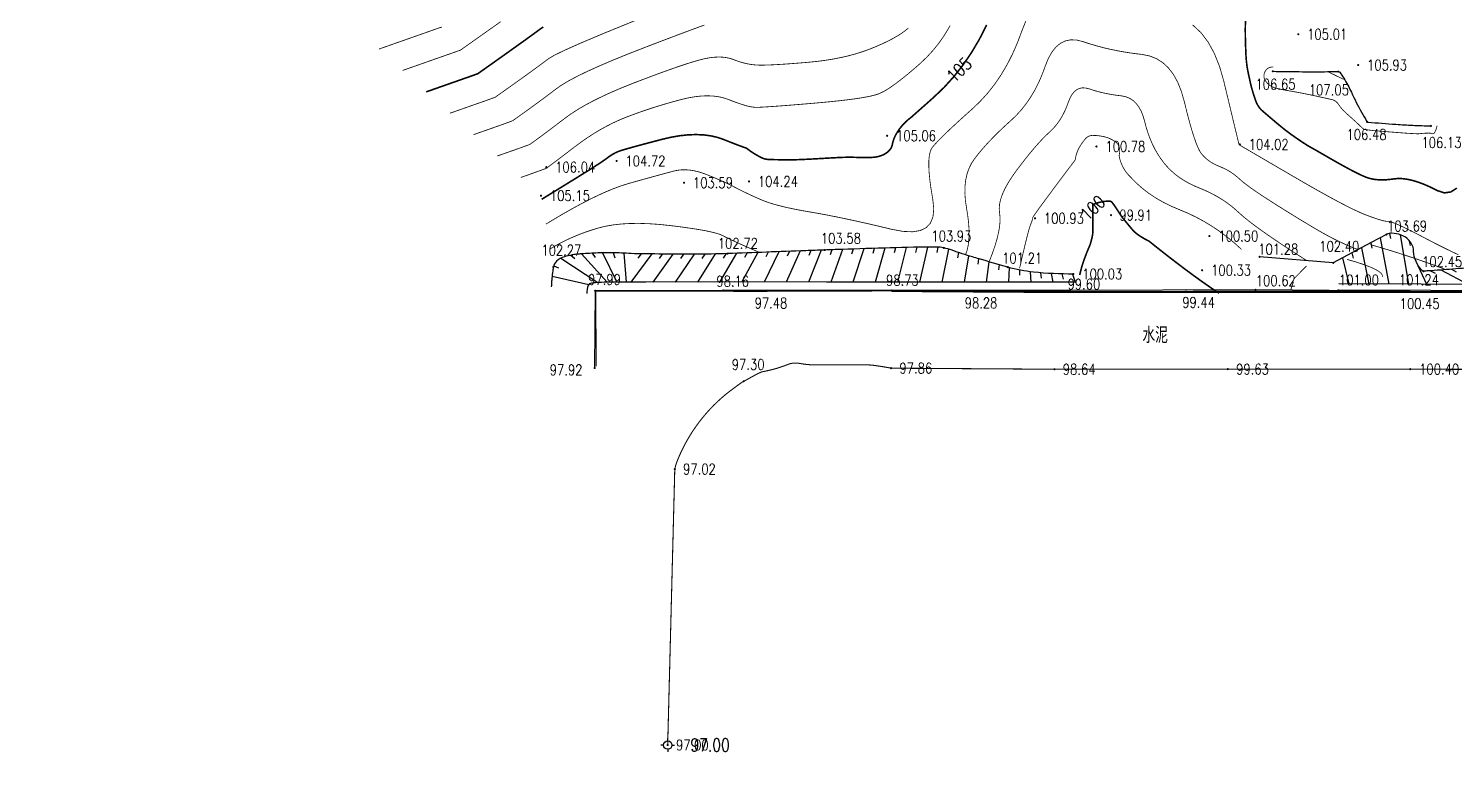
# Model space of a CAD drawing. Extents: x 532522 to 2902776, y -101917278 to 111238625.
# Drawn here: x 949887 to 1084330, y 2687381 to 2758334 of the extents above; entities that cross this region are included whole.
import ezdxf
from ezdxf.enums import TextEntityAlignment as Align

# ---------------------------------------------------------------- set-up
doc = ezdxf.new("R2010")
doc.units = 0
doc.header["$LTSCALE"] = 1000
doc.header["$MEASUREMENT"] = 0
doc.header["$PDMODE"] = 33
doc.header["$PDSIZE"] = 0.125
doc.layers.get('0').update_dxf_attribs({"linetype": 'CONTINUOUS'})
for name, color, linetype in [('-5', 7, 'CONTINUOUS'), ('Õ÷μØºìÏß', 20, 'CONTINUOUS'), ('新地形图', 7, 'CONTINUOUS')]:
    doc.layers.add(name, color=color, linetype=linetype)
doc.styles.add('HZ', font='rs', dxfattribs={"width": 0.8, "bigfont": 'hztxt'})
doc.linetypes.add('10421', pattern='A,2,[150,AAA.SHX,S=1,R=0,X=0,Y=1],1e-11', length=2)
doc.linetypes.add('10422', pattern='A,2,[150,AAA.SHX,S=1,R=0,X=0,Y=1],2,[177,AAA.SHX,S=1,R=0,X=0,Y=0.8],1e-09', length=4)
doc.linetypes.add('X4', pattern='A,0,-1e-09,[149,symbolx.shx,S=0.15,R=0,X=0,Y=0],-1.6', length=1.6)

# ---------------------------------------------------------------- blocks, each defined once
blk = doc.blocks.new('GC116')
for p, q in [((-0.8, 0), (-1.3, 0)), ((0, 0.8), (0, 1.3)), ((0.8, 0), (1.3, 0)), ((0, -0.8), (0, -1.3))]:
    blk.add_line(p, q)
blk.add_circle((0, 0), 0.8)
blk.add_point((0, 0))
blk = doc.blocks.new('GC200')
at = {"linetype": 'Continuous', "const_width": 0.2, "flags": 128}
blk.add_lwpolyline([(-0.1, 0, 1), (0.1, 0, 1)], format="xyb", close=True, dxfattribs=at)
blk = doc.blocks.new('A$C22E77CCE')
at = {"layer": '新地形图', "color": 53, "linetype": 'Continuous'}
for p, q in [((206229, 113214), (206317, 112722)), ((207213, 113092), (208026, 108419)), ((152651, 111632), (151442, 108624)), ((151651, 111597), (151457, 111136)), ((153650, 111667), (153472, 111200)), ((154650, 111700), (153537, 108624)), ((155649, 111733), (155487, 111260)), ((156649, 111765), (155632, 108623)), ((157648, 111798), (157502, 111320)), ((158647, 111830), (157728, 108622)), ((159647, 111862), (159517, 111379)), ((160647, 111887), (159823, 108620)), ((161647, 111904), (161532, 111417)), ((162646, 111914), (161918, 108619)), ((163646, 111915), (163545, 111425)), ((164628, 111737), (164013, 108618)), ((203564, 111846), (204270, 108433)), ((204446, 112318), (204542, 111827)), ((205328, 112790), (206148, 108426)), ((208052, 112568), (208159, 112080)), ((128089, 110868), (131582, 108569)), ((129044, 111156), (129423, 110830)), ((130035, 111283), (132470, 108608)), ((131034, 111336), (131318, 110925)), ((132032, 111383), (133359, 108625)), ((133032, 111384), (133167, 110903)), ((134032, 111345), (134248, 108614)), ((136658, 111274), (134680, 108612)), ((135658, 111288), (135356, 110889)), ((138658, 111255), (136775, 108616)), ((137658, 111263), (137363, 110859)), ((140658, 111248), (138871, 108619)), ((139658, 111250), (139372, 110840)), ((142657, 111270), (140966, 108622)), ((141657, 111253), (141382, 110836)), ((144656, 111336), (143061, 108625)), ((143657, 111299), (143395, 110873)), ((146655, 111410), (145156, 108627)), ((145656, 111373), (145410, 110937)), ((148653, 111484), (147251, 108626)), ((147654, 111447), (147426, 111002)), ((150652, 111559), (149347, 108625)), ((149653, 111522), (149441, 111069)), ((165573, 111412), (165483, 110920)), ((166524, 111101), (166109, 108617)), ((167482, 110814), (167409, 110320)), ((168443, 110538), (168204, 108616)), ((169404, 110264), (169358, 109766)), ((201801, 110902), (202393, 108440)), ((202683, 111374), (202791, 110886)), ((208707, 110604), (209717, 108413)), ((127269, 109176), (130735, 108392)), ((127416, 110164), (127874, 109964)), ((170366, 109990), (170299, 108614)), ((171339, 109760), (171342, 109260)), ((172326, 109598), (172394, 108614)), ((173321, 109497), (173389, 109001)), ((174318, 109427), (174490, 108614)), ((175317, 109388), (175454, 108907)), ((176317, 109378), (176585, 108613)), ((210073, 109687), (210523, 109469)), ((211071, 109760), (213658, 108399)), ((212068, 109835), (212502, 109588))]:
    blk.add_line(p, q, dxfattribs=at)
for points, const_width, elevation in [([(123523, 123826), (124113, 124244), (124683, 124652), (125233, 125049), (125764, 125436), (126275, 125812), (126766, 126177), (127237, 126532), (127688, 126876), (128201, 127231), (128856, 127620), (129654, 128044), (130595, 128501), (131678, 128992), (132904, 129517), (134273, 130076), (135784, 130669), (137284, 131245), (138619, 131753), (139787, 132193), (140791, 132565), (141628, 132870)], 75, 108000), ([(125153, 121598), (125462, 121819), (125802, 122065), (126173, 122337), (126574, 122635), (127005, 122958), (127468, 123307), (127961, 123682), (128484, 124082), (129058, 124496), (129702, 124911), (130416, 125328), (131201, 125746), (132056, 126165), (132980, 126586), (133975, 127008), (135041, 127431), (136101, 127836), (137083, 128203), (137985, 128533), (138807, 128824), (139551, 129078), (140215, 129294), (140799, 129472), (141305, 129612), (141760, 129719), (142196, 129794), (142612, 129839), (143008, 129853), (143384, 129837), (143740, 129790), (144076, 129712), (144392, 129604), (144698, 129487), (145003, 129386), (145308, 129299), (145611, 129227), (145913, 129170), (146215, 129128), (146516, 129100), (146816, 129088), (147150, 129087), (147552, 129096), (148022, 129115), (148561, 129144), (149168, 129182), (149843, 129230), (150586, 129287), (151398, 129355), (152230, 129438), (153034, 129542), (153810, 129668), (154558, 129816), (155277, 129985), (155969, 130176), (156633, 130389), (157268, 130623), (157868, 130868), (158425, 131114), (158940, 131359), (159412, 131606), (159840, 131852), (160227, 132099), (160570, 132346), (160870, 132594)], 75, 107000), ([(161179, 124214), (161440, 124447), (162273, 125187), (163232, 126039), (164224, 126986), (165152, 128009), (166017, 129109), (166819, 130286), (167558, 131540), (168234, 132870)], 150, 105000), ([(118633, 130508), (120065, 131521), (121326, 132414), (122416, 133187)], 75, 111000), ([(120263, 128281), (121414, 129095), (122445, 129827), (123355, 130474), (124145, 131039), (124813, 131520), (125362, 131917), (125789, 132231), (126096, 132462), (126432, 132680)], 150, 110000), ([(126283, 116427), (126870, 116788), (127434, 117135), (127973, 117467), (128488, 117785), (128979, 118089), (129445, 118377), (129888, 118651), (130307, 118911), (130697, 119154), (131053, 119378), (131374, 119584), (131662, 119771), (131916, 119940), (132135, 120090), (132321, 120221), (132473, 120333), (132607, 120433), (132742, 120527), (132877, 120614), (133012, 120695), (133147, 120770), (133282, 120838), (133418, 120900), (133553, 120955), (133735, 121019), (134011, 121104), (134379, 121212), (134841, 121342), (135395, 121494), (136043, 121668), (136784, 121864), (137618, 122083), (138479, 122284), (139303, 122426), (140090, 122511), (140838, 122538), (141549, 122507), (142223, 122418), (142858, 122271), (143456, 122066), (144004, 121847), (144490, 121657), (144914, 121496), (145276, 121363), (145575, 121260), (145644, 121239)], 150, 105000), ([(208900, 122603), (209290, 122644), (209632, 122669), (209898, 122676), (210088, 122663), (210202, 122632), (210277, 122609), (210348, 122619), (210416, 122662), (210480, 122739), (210541, 122849), (210599, 122993), (210653, 123170), (210704, 123381)], 75, 106000), ([(198520, 121487), (199160, 121128), (199928, 120686), (200655, 120265), (201320, 119886), (201924, 119550), (202466, 119257), (202946, 119006), (203365, 118798), (203722, 118632), (204017, 118510), (204289, 118419), (204577, 118348), (204880, 118298), (205198, 118268), (205532, 118259), (205881, 118270), (206246, 118302), (206626, 118354), (207030, 118391), (207466, 118377), (207935, 118313), (208436, 118199), (208969, 118034), (209534, 117819), (210132, 117553), (210762, 117237), (211394, 117037), (211996, 117120), (212570, 117487)], 150, 105000), ([(171340, 109911), (171533, 110753), (171707, 111500), (171863, 112154), (172001, 112714), (172120, 113180), (172222, 113553), (172305, 113832), (172370, 114017), (172422, 114148), (172466, 114265), (172503, 114368), (172533, 114457), (172555, 114531), (172569, 114592), (172576, 114639), (172575, 114671), (172610, 114747), (172723, 114924), (172916, 115203), (173187, 115583), (173538, 116064), (173967, 116647), (174475, 117331), (175062, 118117), (175652, 118904), (176171, 119592), (176582, 120135)], 75, 101000), ([(181835, 118494), (182360, 117956), (182928, 117452), (183539, 116983), (184195, 116547), (184893, 116146), (185635, 115780), (186420, 115447), (187218, 115113), (187996, 114740), (188754, 114330), (189494, 113882), (190213, 113396), (190914, 112872), (191595, 112310), (192257, 111711)], 75, 101000), ([(177009, 109286), (177103, 109681), (177218, 110091), (177352, 110516), (177507, 110956), (177683, 111412), (177878, 111883), (177982, 112118)], 150, 100000), ([(183557, 112471), (184191, 111963), (184915, 111392), (185669, 110805), (186395, 110249), (187093, 109724), (187762, 109230), (188403, 108767), (189015, 108334), (189599, 107933), (190155, 107562)], 150, 100000)]:
    blk.add_lwpolyline(points, dxfattribs=dict(at, const_width=const_width, elevation=elevation))
at = {"layer": '新地形图', "color": 53, "linetype": 'Continuous', "flags": 128}
for points, const_width in [([(126698, 119340), (126787, 119401), (126946, 119517), (127175, 119687), (127475, 119912), (127844, 120191), (128283, 120526), (128791, 120914), (129370, 121358), (129984, 121814), (130599, 122241), (131214, 122639), (131829, 123008), (132446, 123348), (133062, 123659), (133679, 123941), (134297, 124193), (134918, 124427), (135547, 124654), (136182, 124872), (136824, 125083), (137473, 125286), (138129, 125481), (138792, 125668), (139461, 125848), (140120, 126001), (140750, 126110), (141351, 126175), (141923, 126196), (142467, 126172), (142981, 126104), (143467, 125992), (143924, 125835), (144351, 125667), (144747, 125521), (145111, 125397), (145443, 125295), (145744, 125215), (146014, 125157), (146252, 125121), (146459, 125106), (146713, 125110), (147095, 125126), (147604, 125156), (148239, 125199), (149002, 125256), (149892, 125325), (150909, 125408), (152053, 125505), (153204, 125609), (154242, 125715), (155166, 125823), (155977, 125932), (156675, 126044), (157259, 126158), (157730, 126274), (158087, 126391), (158411, 126539), (158781, 126747), (159198, 127015), (159660, 127342), (160169, 127729), (160724, 128175), (161325, 128681), (161973, 129247), (162622, 129866), (163229, 130532), (163794, 131246), (164316, 132007), (164796, 132815)], 75), ([(121893, 126053), (122764, 126670), (123564, 127239), (124294, 127762), (124954, 128237), (125544, 128666), (126064, 129047), (126513, 129382), (126892, 129669), (127472, 130016), (128526, 130528), (130053, 131207), (132054, 132051), (134528, 133062), (137475, 134238), (140895, 135581), (144788, 137089)], 75), ([(126687, 114089), (127883, 114810), (129015, 115462), (130085, 116044), (131092, 116558), (132036, 117003), (132917, 117379), (133735, 117686), (134491, 117924), (135191, 118120), (135843, 118303), (136448, 118470), (137005, 118624), (137514, 118763), (137976, 118888), (138390, 118999), (138756, 119096), (139104, 119169), (139463, 119209), (139833, 119216), (140213, 119190), (140605, 119132), (141007, 119040), (141420, 118916), (141844, 118759), (142262, 118589), (142657, 118423), (143028, 118263), (143376, 118109), (143701, 117960), (144003, 117817), (144281, 117679), (144535, 117546), (144786, 117414), (145052, 117279), (145333, 117140), (145630, 116998), (145941, 116852), (146268, 116702), (146611, 116549), (146968, 116392), (147359, 116236), (147801, 116083), (148295, 115933), (148841, 115788), (149438, 115646), (150087, 115507), (150788, 115372), (151540, 115241), (152341, 115103), (153189, 114945), (154084, 114768), (155026, 114573), (156015, 114359), (157050, 114126), (158133, 113874), (159262, 113603), (160331, 113403), (161234, 113361), (161970, 113479), (162540, 113755), (162944, 114191), (163181, 114786), (163251, 115539), (163155, 116452), (162997, 117396), (162882, 118243), (162810, 118994), (162781, 119648), (162794, 120205), (162851, 120665), (162950, 121029), (163092, 121296), (163295, 121544), (163574, 121852), (163931, 122219), (164364, 122645), (164875, 123130), (165463, 123675), (166128, 124279), (166870, 124943), (167626, 125665), (168335, 126446), (168995, 127285), (169607, 128184), (170171, 129140), (170687, 130156), (171154, 131230), (171574, 132362), (172001, 133432)], 75), ([(187664, 132880), (188434, 132161), (189113, 131270), (189699, 130208), (190194, 128975), (190596, 127570), (190931, 126172), (191222, 124960), (191468, 123934), (191670, 123094), (191828, 122440), (191942, 121971), (192011, 121688), (192036, 121592), (192039, 121588), (192043, 121584), (192047, 121581), (192051, 121578), (192055, 121575), (192060, 121572), (192065, 121570), (192070, 121568), (192075, 121566), (192080, 121563), (192085, 121561), (192090, 121558), (192094, 121555), (192098, 121552), (192102, 121549), (192106, 121545), (192110, 121541), (192116, 121537), (192122, 121532), (192129, 121527), (192137, 121521), (192147, 121515), (192157, 121508), (192169, 121501), (192258, 121448), (192501, 121306), (192898, 121073), (193449, 120751), (194155, 120339), (195014, 119836), (196028, 119244), (197196, 118562), (198390, 117869), (199485, 117247), (200479, 116694), (201374, 116210), (202168, 115797), (202861, 115453), (203455, 115178), (203949, 114973), (204370, 114815), (204747, 114680), (205081, 114567), (205371, 114478), (205616, 114412), (205818, 114369), (205976, 114350), (206090, 114353), (206227, 114340), (206453, 114272), (206769, 114149), (207174, 113970), (207668, 113737), (208252, 113448), (208925, 113104), (209688, 112705), (210482, 112290), (211251, 111901), (211995, 111536), (212713, 111196)], 75), ([(118633, 130508), (118239, 130367)], 75), ([(166262, 111223), (166395, 111618), (166492, 112057), (166554, 112540), (166581, 113068), (166573, 113641), (166530, 114258), (166451, 114919), (166337, 115625), (166233, 116335), (166186, 117006), (166195, 117639), (166260, 118235), (166381, 118792), (166559, 119311), (166792, 119793), (167082, 120236), (167414, 120664), (167773, 121099), (168160, 121540), (168574, 121988), (169016, 122442), (169486, 122904), (169983, 123371), (170507, 123846), (171029, 124344), (171517, 124883), (171973, 125462), (172395, 126081), (172784, 126741), (173139, 127441), (173462, 128182), (173751, 128963), (174046, 129701), (174385, 130311), (174769, 130794), (175197, 131149), (175670, 131377), (176186, 131478), (176748, 131451), (177353, 131297), (177989, 131088), (178640, 130896), (179307, 130720), (179990, 130562), (180688, 130421), (181401, 130296), (182130, 130189), (182875, 130098), (183596, 129957), (184254, 129697), (184848, 129320), (185379, 128824), (185847, 128210), (186251, 127477), (186592, 126627), (186870, 125658), (187110, 124682), (187339, 123809), (187557, 123040), (187763, 122375), (187958, 121813), (188142, 121355), (188314, 121001), (188475, 120750), (188638, 120557), (188815, 120375), (189007, 120205), (189214, 120046), (189435, 119899), (189671, 119764), (189921, 119640), (190187, 119527), (190454, 119416), (190711, 119296), (190958, 119166), (191195, 119027), (191422, 118878), (191638, 118721), (191844, 118554), (192040, 118378), (192257, 118184), (192525, 117965), (192846, 117720), (193218, 117450), (193643, 117154), (194119, 116833), (194647, 116486), (195227, 116114), (195825, 115736), (196405, 115373), (196968, 115023), (197513, 114687), (198041, 114365), (198552, 114057), (199046, 113763), (199522, 113483), (199989, 113216), (200456, 112961), (200922, 112717), (201388, 112486), (201854, 112266), (202320, 112058), (202786, 111862), (203251, 111678)], 75), ([(120263, 128281), (119603, 128044)], 150), ([(201887, 127747), (200460, 128445)], 75), ([(168481, 110555), (168769, 111302), (169010, 111999), (169203, 112647), (169348, 113246), (169447, 113796), (169497, 114296), (169500, 114747), (169456, 115148), (169422, 115541), (169455, 115965), (169555, 116421), (169724, 116909), (169959, 117428), (170263, 117979), (170634, 118562), (171072, 119177), (171533, 119784), (171972, 120346), (172389, 120861), (172784, 121331), (173157, 121754), (173508, 122132), (173837, 122464), (174144, 122750), (174431, 123023), (174700, 123320), (174950, 123638), (175183, 123979), (175396, 124342), (175592, 124727), (175769, 125134), (175929, 125564), (176091, 125969), (176277, 126305), (176488, 126570), (176724, 126766), (176984, 126891), (177268, 126947), (177577, 126932), (177910, 126847), (178259, 126732), (178617, 126627), (178984, 126530), (179359, 126443), (179743, 126365), (180136, 126297), (180537, 126238), (180946, 126188), (181343, 126110), (181704, 125968), (182031, 125760), (182323, 125487), (182580, 125149), (182803, 124747), (182990, 124279), (183143, 123746), (183289, 123191), (183457, 122658), (183646, 122146), (183857, 121656), (184089, 121187), (184343, 120739), (184618, 120313), (184914, 119908), (185236, 119525), (185587, 119165), (185967, 118828), (186377, 118514), (186815, 118223), (187282, 117955), (187778, 117710), (188303, 117487), (188833, 117267), (189343, 117028), (189832, 116771), (190301, 116496), (190749, 116202), (191178, 115890), (191586, 115559), (191974, 115210), (192405, 114825), (192944, 114386), (193590, 113895), (194344, 113349), (195205, 112751), (196174, 112099), (197250, 111393), (198433, 110634)], 75), ([(121893, 126053), (120968, 125721)], 75), ([(123523, 123826), (122332, 123398)], 75), ([(125153, 121598), (123696, 121075)], 75), ([(126698, 119340), (125061, 118752)], 75), ([(127091, 111752), (127616, 112062), (128155, 112354), (128709, 112628), (129276, 112885), (129858, 113125), (130454, 113346), (131065, 113551), (131689, 113737), (132346, 113896), (133053, 114017), (133810, 114101), (134617, 114148), (135474, 114156), (136381, 114128), (137339, 114062), (138346, 113958), (139328, 113836), (140206, 113715), (140983, 113595), (141657, 113477), (142228, 113359), (142697, 113243), (143063, 113128), (143327, 113014), (143567, 112889), (143863, 112744), (144215, 112576), (144623, 112387), (145086, 112177), (145606, 111945), (146181, 111691), (146812, 111416)], 75), ([(204405, 112153), (205274, 111905), (206149, 111643), (207030, 111369), (207917, 111081), (208810, 110781), (209709, 110467), (210614, 110141), (211525, 109801)], 75), ([(205552, 109091), (205548, 109266), (205426, 109450), (205186, 109644), (204826, 109848), (204348, 110062), (203752, 110287), (203036, 110521), (202202, 110766)], 75), ([(159280, 107786), (146741, 107746), (131387, 107763), (131420, 100683)], 100), ([(223555, 107633), (208191, 107693), (190981, 107695), (174661, 107685), (159280, 107786)], 200), ([(248129, 100337), (238054, 100323), (223526, 100343), (208176, 100403), (190982, 100405), (174639, 100395), (159232, 100496)], 100), ([(138834, 90973), (138165, 64940)], 100)]:
    blk.add_lwpolyline(points, dxfattribs=dict(at, const_width=const_width))
for points, const_width in [([(192716, 133821, 0.0378019), (192620, 132399, 0.0093838), (192681, 130116, 0.0210115), (192770, 129100, 0.0170153), (192857, 128570, 0.0073308), (193120, 127351, 0.031856), (193613, 125703, 0.0740755), (193970, 125052, 0.050628), (194196, 124810, 0.0071686), (195971, 123303, 0.0176861), (197044, 122480, 0.0134424), (198520, 121487)], 150), ([(161179, 124214, 0.0514776), (160286, 123400, 0.0584666), (159674, 122528, 0.0775268), (159346, 121600, -0.1341335), (159094, 121081, -0.1132737), (158438, 120606, -0.0899957), (157447, 120383, -0.0213632), (155998, 120384, 0.0221638), (154602, 120383, 0.0038525), (152828, 120289, -0.0034708), (150858, 120184, -0.011666), (149638, 120155, -0.0073965), (147714, 120184, -0.1096661), (146971, 120372, -0.0503068), (145575, 121260)], 150), ([(180725, 120555, 0.0374932), (180856, 120024, 0.0374932), (181066, 119518, 0.0440523), (181405, 118972, 0.0440523), (181835, 118494)], 75), ([(177982, 112118, 0.0228974), (178203, 112947, 0.0536303), (178242, 113311), (178242, 114946), (178242, 115862, -0.3000974), (178300, 115949, -0.0438161), (178929, 116156, -0.0574278), (179823, 116259, -0.2233521), (180042, 116156, -0.0146744), (180207, 115944, -0.0116007), (180401, 115665, -0.0043226), (180652, 115282, 0.0045068), (180892, 114913, 0.0226614), (181099, 114632, 0.0057619), (181972, 113573, 0.0656432), (182496, 113096, 0.0377213), (183557, 112471)], 150)]:
    blk.add_lwpolyline(points, format="xyb", dxfattribs=dict(at, const_width=const_width))
for points, const_width, elevation in [([(116874, 132690), (110940, 130603)], 75, 112000), ([(118239, 130367), (113170, 128585)], 75, 111000), ([(119603, 128044), (115401, 126566)], 150, 110000), ([(120968, 125721), (117631, 124548)], 75, 109000), ([(122332, 123398), (119862, 122529)], 75, 108000), ([(123696, 121075), (122092, 120511)], 75, 107000), ([(125061, 118752), (124323, 118492)], 75, 106000), ([(197160, 108887), (198392, 110136)], 75, 101000), ([(197159, 108631), (196902, 107857)], 75, 101000)]:
    blk.add_lwpolyline(points, dxfattribs=dict(at, const_width=const_width, elevation=elevation))
for points, format in [([(208900, 122603, 75, 75, -0.0017347), (207827, 122666, 75, 75, -0.003958), (207356, 122699, 75, 75, -0.0003559), (205795, 122822, 75, 75, -0.0007604), (205064, 122881, 75, 75, -0.0143692), (203895, 123012, 75, 75, -0.1249497), (203768, 123064, 75, 75, -0.0386042), (203564, 123241, 75, 75, 0.0143413), (203037, 123744, 75, 75, 0.0014558), (202592, 124144, 75, 75, -0.0012635), (202078, 124605, 75, 75, -0.0661487), (201389, 125414, 75, 75, 0.1351056), (200996, 125765, 75, 75, 0.0585261), (200819, 125829, 75, 75, 0.0048163), (198594, 126319, 75, 75, 0.011374), (196790, 126656, 75, 75, -0.016618), (195558, 126899, 75, 75, -0.1010885), (194922, 127191, 75, 75, -0.105716), (194476, 127691, 75, 75, -0.1572088), (194382, 128140, 75, 75, -0.1394755), (194574, 128617, 75, 75, -0.1308854), (194874, 128846, 75, 75, -0.1199742), (195279, 128907, 75, 75, 0)], "xyseb"), ([(247895, 111325, 0.0063111), (246532, 111446, 0.0277293), (246220, 111453, 0.0282712), (241374, 111007, -0.0316109), (237036, 110638, -0.012048), (231239, 110651, 0.0153296), (226682, 110632, 0.0029998), (219040, 110319, 0.0071079), (215818, 110122, 0.000292), (214660, 110033, -0.0001356), (212164, 109843, -0.0009214), (209861, 109672, -0.0048912), (209426, 109645, -0.2476098), (209245, 109729, -0.0474011), (208721, 110567, -0.1145526), (208494, 111515, 0.1398945), (208268, 112287, 0.0821486), (207857, 112749, 0.0816881), (207317, 113056, 0.0792986), (206445, 113229, 0.1329955), (205923, 113109), (204485, 112339), (200919, 110431)], "xyb"), ([(176416, 109379, -0.0281696), (172649, 109560, -0.0432037), (170232, 110028, -0.0006711), (167526, 110802, -0.0028911), (166899, 110986, -0.014231), (164983, 111621, 0.0350226), (164193, 111847, 0.0521494), (163519, 111917, 0.0080726), (159151, 111847, 0.000135), (154568, 111697, 0.0003871), (152969, 111644, 0.0008034), (151178, 111579, -0.0001952), (143802, 111305, -0.009203), (140749, 111248, -0.0046132), (134658, 111305)], "xyb"), ([(134709, 111304, 0.0115847), (132936, 111387, 0.0177662), (131778, 111373, 0.0016186), (130237, 111295, 0.005781), (129806, 111266, 0.0281885), (129169, 111181, 0.023565), (128421, 111000, 0.1158299), (127682, 110583, 0.1622452), (127386, 110046, 0.0134347), (127329, 109676, 0.0071555), (127248, 108977, 0.0082818), (127219, 108624, 0.0065802), (127195, 108179)], "xyb"), ([(159232, 100496, 100, 100, 0.0153067), (157635, 100757, 100, 100, 0.0329454), (156884, 100807, 100, 100, 0), (154157, 100807, 100, 100, 0), (152019, 100807, 100, 100, -0.0478467), (150654, 100938, 100, 100, 0.0852211), (149881, 100954, 100, 100, 0.0582926), (149531, 100859, 100, 100, -0.0203312), (148554, 100512, 100, 100, -0.0157161), (147917, 100337, 100, 100, -0.0111573), (147009, 100138, 100, 100, 0)], "xyseb")]:
    blk.add_lwpolyline(points, format=format, dxfattribs=at)
at = {"layer": '新地形图', "color": 53, "linetype": '10421', "flags": 128}
blk.add_lwpolyline([(195220, 128504, 0.0027919), (197718, 128472, 0.0029325), (200095, 128470, 0.0039645), (201196, 128484, -0.0221019), (201393, 128480, -0.204539), (201524, 128413, -0.0417941), (201920, 127849, -0.0214032), (202621, 126524, 0.0151682), (203585, 124643, 0.0069356), (204064, 123802, 0.079852), (204118, 123737, 0.160265), (204179, 123711, 0.0038935), (206828, 123507, 0.0057954), (208405, 123416, 0.0053137), (210127, 123356)], format="xyb", dxfattribs=at)
at = {"layer": '新地形图', "color": 53, "linetype": 'Continuous', "const_width": 75, "elevation": 101000}
blk.add_lwpolyline([(176582, 120135, -0.0482796), (176749, 120832, -0.054567), (177019, 121407, -0.0384293), (177545, 122134, -0.0968275), (177825, 122358, -0.1210996), (178229, 122457, -0.0501351), (179217, 122358, -0.0529879), (179847, 122159, -0.0559406), (180389, 121846, -0.214631), (180776, 121156, -0.0879191), (180725, 120555)], format="xyb", dxfattribs=at)
at = {"layer": '新地形图', "color": 53, "linetype": '10421', "flags": 128}
for points in [[(200919, 110431), (193972, 111001)], [(207513, 107773), (193599, 107886), (176076, 107811), (159282, 107822), (143398, 107828), (131328, 107807), (131279, 100511)]]:
    blk.add_lwpolyline(points, dxfattribs=at)
at = {"layer": '新地形图', "color": 53, "linetype": 'X4', "flags": 128}
blk.add_lwpolyline([(134335, 108612, 0.0078566), (133379, 108625, 0.0082768), (132471, 108609, 0.005923), (131355, 108556, 0.0169811), (130967, 108520, 0.2610979), (130683, 108310, 0.1113996), (130527, 107541)], format="xyb", dxfattribs=at)
for points in [[(176721, 108613), (170378, 108614), (164262, 108618), (153141, 108624), (144479, 108627), (136090, 108615), (132585, 108609)], [(248256, 108345), (244622, 108342), (241296, 108347), (237039, 108354), (229173, 108365), (217713, 108384), (209205, 108415), (201454, 108443)]]:
    blk.add_lwpolyline(points, dxfattribs=at)
at = {"layer": '新地形图', "color": 53, "linetype": '10422', "flags": 128}
blk.add_lwpolyline([(248147, 107737), (236540, 107755), (218864, 107780), (201389, 107844)], dxfattribs=at)
at = {"layer": '新地形图', "color": 53, "linetype": 'Continuous', "const_width": 100}
blk.add_lwpolyline([(147009, 100138, 0.0024976), (146884, 100079, 0.0034977), (146664, 99974, 0.0038349), (146466, 99874, 0.0031902), (146310, 99793, 0.0023957), (146104, 99683, 0.0090081), (145906, 99572, -0.0066467), (145638, 99420, -0.0190517), (145470, 99335, 0.0221012), (145325, 99262, 0.024338), (145134, 99140, 0.0067911), (144476, 98663, 0.0012585), (143969, 98283, 0.0067599), (143875, 98211, 0.0024833), (143684, 98058, 0.0039496), (143565, 97959, 0.0016159), (143434, 97848, 0.002303), (143342, 97769, 0.0028385), (143223, 97665, 0.002378), (143082, 97539, 0.0034353), (142967, 97434, 0.0024146), (142806, 97282, 0.0044071), (142666, 97147, 0.0030907), (142469, 96951, 0.0053907), (142269, 96746, 0.0051989), (142066, 96529, 0.0044207), (141837, 96273, 0.0056047), (141660, 96068, 0.0012561), (141559, 95948, 0.0023399), (141506, 95883, 0.0031628), (141356, 95697, 0.0036766), (141229, 95535, 0.0013377), (141172, 95462, 0.0014307), (141119, 95393, 0.0035251), (140985, 95212, 0.0037445), (140860, 95040, 0.0013293), (140805, 94961, 0.0013013), (140749, 94881, 0.0026588), (140686, 94789, 0.0015817), (140581, 94634, 0.0051617), (140441, 94421, 0.0045807), (140289, 94178, 0.002558), (140192, 94019, 0.0029635), (140109, 93880, 0.0028894), (140010, 93708, 0.0031648), (139921, 93549, 0.0031956), (139816, 93358, 0.0036058), (139726, 93187, 0.0018675), (139666, 93069, 0.0017908), (139603, 92946, 0.0032192), (139535, 92806, 0.0025274), (139449, 92628, 0.0049981), (139323, 92353, 0.0053863), (139211, 92095, 0.0006147), (139183, 92027, 0.0005039), (139148, 91944, 0.0025584), (139145, 91938, 0.0000758), (139066, 91742, 0.02287), (138948, 91407, 0.0180567), (138834, 90973)], format="xyb", dxfattribs=at)
at = {"layer": '新地形图', "color": 53, "linetype": 'Continuous', "xscale": 500, "yscale": 500}
for name, p, zscale in [('GC200', (197621, 132005, 105010), 500), ('GC200', (203263, 129094, 105928), 1000), ('GC200', (195220, 128504, 106653), 1000), ('GC200', (201393, 128480, 107046), 1000), ('GC200', (204118, 123737, 106478), 1000), ('GC200', (158855, 122422, 105062), 1000), ('GC200', (210127, 123356, 106134), 1000), ('GC200', (178589, 121410, 100778), 1000), ('GC200', (192107, 121609, 104020), 1000), ('GC200', (133344, 120046, 104719), 1000), ('GC200', (126719, 119458, 106039), 1000), ('GC200', (139707, 117988, 103587), 1000), ('GC200', (145831, 118112, 104243), 1000), ('GC200', (126223, 116773, 105148), 1000), ('GC200', (172799, 114637, 100928), 1000), ('GC200', (179965, 114936, 99907), 1000), ('GC200', (189242, 112959, 100501), 1000), ('GC200', (205923, 113109, 103689), 1000), ('GC200', (152969, 111644, 103575), 1000), ('GC200', (164193, 111847, 103932), 1000), ('GC200', (143802, 111305, 102719), 1000), ('GC200', (193972, 111001, 101284), 1000), ('GC200', (200919, 110431, 102399), 1000), ('GC200', (127386, 110046, 102270), 1000), ('GC200', (170232, 110028, 101211), 1000), ('GC200', (176416, 109379, 100033), 1000), ('GC200', (188554, 109736, 100333), 1000), ('GC200', (209426, 109645, 102448), 1000), ('GC200', (131328, 107807, 97990), 1000), ('GC200', (143398, 107828, 98163), 1000), ('GC200', (146725, 107784, 97481), 1000), ('GC200', (159282, 107822, 98733), 1000), ('GC200', (166830, 107755, 98284), 1000), ('GC200', (176076, 107811, 99602), 1000), ('GC200', (187040, 107722, 99441), 1000), ('GC200', (193599, 107886, 100618), 1000), ('GC200', (201389, 107844, 100999), 1000), ('GC200', (207513, 107773, 101240), 1000), ('GC200', (207933, 107694, 100446), 1000), ('GC200', (131279, 100511, 97915), 1000), ('GC200', (159232, 100496, 97862), 1000), ('GC200', (174639, 100395, 98637), 1000), ('GC200', (190982, 100405, 99628), 1000), ('GC200', (208176, 100403, 100397), 1000), ('GC200', (145325, 99262, 97301), 1000), ('GC200', (138834, 90973, 97024), 1000), ('GC116', (138165, 64940, 97000), 500), ('GC200', (138165, 64940, 97000), 1000)]:
    blk.add_blockref(name, p, dxfattribs=dict(at, zscale=zscale))
at = {"layer": '新地形图', "color": 53, "linetype": 'Continuous', "style": 'HZ', "width": 0.8}
for s, height, p in [('105.01', 1000, (200346, 132005)), ('105.93', 1000, (205988, 129094)), ('106.65', 1000, (195470, 127285)), ('107.05', 1000, (200503, 126750)), ('105.06', 1000, (161580, 122422)), ('106.48', 1000, (204057, 122540)), ('100.78', 1000, (181314, 121410)), ('104.02', 1000, (194832, 121609)), ('106.13', 1000, (211121, 121779)), ('106.04', 1000, (129444, 119458)), ('104.72', 1000, (136069, 120046)), ('103.59', 1000, (142432, 117988)), ('104.24', 1000, (148556, 118112)), ('105.15', 1000, (128948, 116773)), ('100.93', 1000, (175524, 114637)), ('99.91', 1000, (182290, 114936)), ('103.69', 1000, (207878, 113901)), ('103.58', 1000, (154495, 112746)), ('103.93', 1000, (164908, 112956)), ('100.50', 1000, (191967, 112959)), ('102.27', 1000, (128138, 111622)), ('102.72', 1000, (144779, 112275)), ('101.28', 1000, (195730, 111719)), ('102.40', 1000, (201486, 111993)), ('101.21', 1000, (171582, 110873)), ('102.45', 1000, (211182, 110547)), ('97.99', 1000, (132210, 108859)), ('98.16', 1000, (144292, 108698)), ('98.73', 1000, (160290, 108791)), ('99.60', 1000, (177410, 108425)), ('100.03', 1000, (179141, 109379)), ('100.33', 1000, (191279, 109736)), ('100.62', 1000, (195498, 108747)), ('101.00', 1000, (203339, 108817)), ('101.24', 1000, (208990, 108825)), ('97.48', 1000, (147901, 106635)), ('98.28', 1000, (167709, 106652)), ('99.44', 1000, (188222, 106702)), ('100.45', 1000, (209062, 106584)), ('水泥', 1500, (184123, 103693)), ('97.92', 1000, (128588, 100335)), ('97.30', 1000, (145756, 100844)), ('97.86', 1000, (161557, 100496)), ('98.64', 1000, (176964, 100395)), ('99.63', 1000, (193307, 100405)), ('100.40', 1000, (210901, 100403)), ('97.02', 1000, (141159, 90973)), ('97.00', 1000, (140490, 64940)), ('97.00', 1200, (142165, 64940))]:
    blk.add_text(s, height=height, dxfattribs=at).set_placement(p, align=Align.MIDDLE)
for s, p in [('105', (165654, 128647, 105000)), ('100', (178242, 115614, 100000))]:
    blk.add_text(s, height=1200, rotation=44.00643, dxfattribs=at).set_placement(p, align=Align.MIDDLE)

msp = doc.modelspace()

# ---------------------------------------------------------------- linework, layer by layer
at = {"layer": '-5', "color": 5, "linetype": 'Continuous'}
msp.add_spline([(1335826, 2647942), (1334966, 2652839), (1334277, 2657211), (1333650, 2661956), (1333275, 2666060), (1333086, 2669443), (1332978, 2673883), (1333027, 2678563), (1333283, 2683333), (1333674, 2687167), (1334394, 2691979), (1335251, 2696541), (1337134, 2704570), (1338482, 2710509), (1339068, 2715783), (1338810, 2721919), (1338029, 2726822), (1337468, 2730338), (1337607, 2734100), (1338862, 2737355), (1340341, 2739864), (1341730, 2742403), (1341550, 2744119), (1339737, 2746382), (1337612, 2748060), (1334757, 2749483), (1331719, 2750586), (1327418, 2751748), (1323211, 2752512), (1318956, 2752764), (1314357, 2752369), (1310786, 2751306), (1307766, 2749311), (1305272, 2746351), (1303592, 2743234), (1301855, 2738778), (1300427, 2733615), (1299447, 2724350), (1298705, 2718638), (1298069, 2714478), (1297311, 2710491), (1295715, 2705397), (1293531, 2700723), (1291185, 2696535), (1288364, 2691840), (1285079, 2686441), (1281791, 2680425), (1279112, 2674495), (1277726, 2669883), (1276731, 2663021), (1276422, 2657142), (1276319, 2651703), (1276356, 2645230), (1276484, 2638591), (1276650, 2631673), (1276612, 2624354), (1276391, 2616878), (1276020, 2608144), (1275272, 2595241), (1274671, 2588562), (1273343, 2581525), (1271638, 2575093), (1270313, 2569991), (1269116, 2564453), (1268154, 2558628), (1267201, 2552131), (1266394, 2546404), (1265608, 2539832), (1264969, 2532425), (1264662, 2526592), (1264598, 2520679), (1264351, 2514804), (1263198, 2508418), (1261624, 2502564), (1259694, 2497356), (1256706, 2492384), (1253703, 2489492), (1249669, 2486683), (1243597, 2484007), (1237013, 2482256), (1230378, 2481585), (1224889, 2482306), (1220098, 2483923), (1215287, 2486281), (1210708, 2488968), (1206290, 2491154), (1200729, 2492431), (1195153, 2492653), (1188996, 2492157), (1183497, 2491619), (1178440, 2492014), (1174330, 2493205), (1171146, 2495248), (1168764, 2498859), (1166968, 2503392), (1164937, 2508406), (1163016, 2512210), (1160085, 2516542), (1156759, 2520997), (1153108, 2526210), (1150131, 2531953), (1148018, 2537350), (1146145, 2543503), (1144374, 2550869), (1143241, 2557089), (1142853, 2561949), (1142348, 2566681), (1141719, 2571739), (1140894, 2577783), (1138791, 2581245), (1136182, 2586109), (1133936, 2589058), (1130302, 2591325), (1125481, 2592828), (1119752, 2592703), (1112745, 2591245), (1107223, 2589478), (1102254, 2587342), (1097450, 2584590), (1091011, 2579494), (1087690, 2575233), (1084107, 2571042), (1081536, 2567180), (1079412, 2562441), (1078208, 2557213), (1077565, 2552350), (1077413, 2545806), (1077972, 2537624), (1078485, 2530230), (1078778, 2523329), (1078764, 2518027), (1077841, 2511805), (1074765, 2506086), (1072268, 2503519), (1068289, 2500375), (1064858, 2497816), (1060709, 2494891), (1054421, 2490999), (1050313, 2489062), (1045961, 2488486), (1041578, 2489208), (1036968, 2489979), (1031528, 2489865), (1024940, 2489266), (1018960, 2488418), (1012791, 2487165), (1008512, 2485667), (1004901, 2483703), (1001383, 2481545), (998130, 2479552), (993880, 2477101), (990720, 2475760), (987162, 2474890), (983081, 2474783), (980031, 2475396), (977101, 2476617), (973807, 2478725), (967422, 2483540), (962219, 2487605), (958533, 2490463), (953710, 2494061), (947905, 2497468), (942209, 2500317), (937475, 2502511), (932404, 2504739), (926763, 2507382), (922491, 2509684), (916897, 2513246), (912992, 2516159), (909015, 2519459), (905567, 2522275), (901784, 2525171), (898162, 2527537), (894182, 2529686), (889513, 2531305), (884044, 2532320), (879946, 2532670)], degree=3, dxfattribs=at)

# ---------------------------------------------------------------- block references
at = {"layer": 'Õ÷μØºìÏß', "color": 1, "linetype": 'Continuous'}
msp.add_blockref('A$C22E77CCE', (871984, 2625789), dxfattribs=at)

doc.saveas('drawing.dxf')
